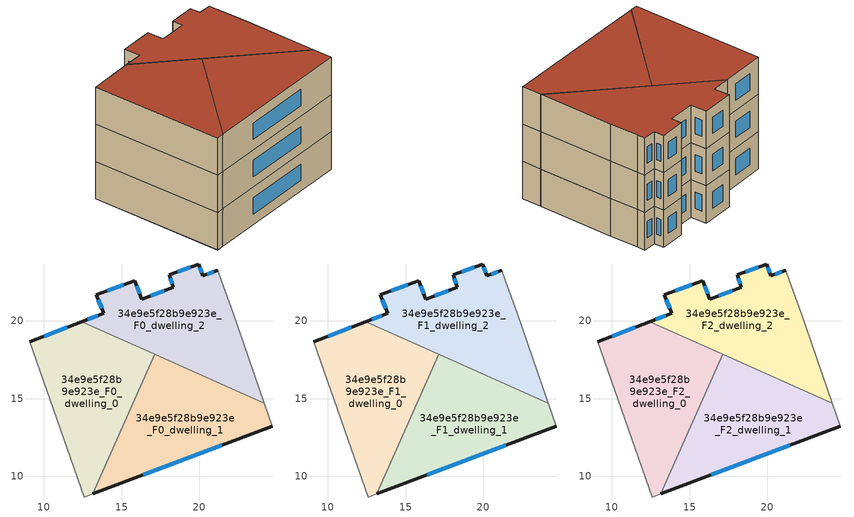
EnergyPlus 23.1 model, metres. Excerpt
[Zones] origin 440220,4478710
34e9e5f28b9e923e_F0_dwelling_0
 floor ground (EU_floor_Construction): 17.15,17.84 13.15,8.88 12.59,8.67 9.1,18.66 12.44,19.94 z0
 wall outside (EU_wall_Construction): 12.45,19.94 9.1,18.66 z0:3
 wall adiabatic (EU_wall_Construction): 9.1,18.66 12.59,8.67 13.15,8.88 z0:3
 wall to 34e9e5f28b9e923e_F0_dwelling_1 (EU_wall_Construction): 13.15,8.88 17.15,17.84 z0:3
 wall to 34e9e5f28b9e923e_F0_dwelling_2 (EU_wall_Construction): 17.15,17.84 12.45,19.94 z0:3
 window (EU_Window_Construction): 11.5,19.58 10.04,19.02 z0.84:2.16
34e9e5f28b9e923e_F0_dwelling_1
 floor ground (EU_floor_Construction): 24.18,14.71 24.69,13.23 13.15,8.88 17.15,17.84 z0
 wall outside (EU_wall_Construction): 13.15,8.88 24.69,13.23 z0:3
 wall adiabatic (EU_wall_Construction): 24.69,13.23 24.18,14.71 z0:3
 wall to 34e9e5f28b9e923e_F0_dwelling_2 (EU_wall_Construction): 24.18,14.71 17.15,17.84 z0:3
 window (EU_Window_Construction): 16.39,10.1 21.45,12.01 z0.84:2.16
34e9e5f28b9e923e_F0_dwelling_2
 floor ground (EU_floor_Construction): 21.41,22.6 22.19,20.5 24.18,14.71 12.44,19.94 13.85,20.48 13.38,21.69 15.83,22.59 16.3,21.4 18.32,22.16 18.08,22.95 19.96,23.66 20.23,22.89 21.2,23.25 z0
 wall outside (EU_wall_Construction): 21.2,23.25 20.23,22.89 19.96,23.66 18.08,22.95 18.32,22.16 16.3,21.4 15.84,22.59 13.39,21.69 13.85,20.48 12.45,19.94 z0:3
 wall adiabatic (EU_wall_Construction): 24.18,14.71 22.19,20.5 21.41,22.6 21.2,23.25 z0:3
 window (EU_Window_Construction): 16.17,21.73 15.97,22.25 / 17.75,21.94 16.87,21.61 / 18.14,22.73 18.25,22.38 / 19.43,23.46 18.6,23.15 / 20.15,23.1 20.03,23.44 / 20.93,23.14 20.5,22.99 / 13.46,20.33 12.84,20.1 / 13.52,21.35 13.72,20.82 / 15.15,22.34 14.07,21.94 z0.84:2.16
34e9e5f28b9e923e_F1_dwelling_0
 floor to 34e9e5f28b9e923e_F0_dwelling_0 (EU_floor_Construction): 17.15,17.84 13.15,8.88 12.59,8.67 9.1,18.66 12.44,19.94 z3
 wall outside (EU_wall_Construction): 12.45,19.94 9.1,18.66 z3:6
 wall adiabatic (EU_wall_Construction): 9.1,18.66 12.59,8.67 13.15,8.88 z3:6
 wall to 34e9e5f28b9e923e_F1_dwelling_1 (EU_wall_Construction): 13.15,8.88 17.15,17.84 z3:6
 wall to 34e9e5f28b9e923e_F1_dwelling_2 (EU_wall_Construction): 17.15,17.84 12.45,19.94 z3:6
 window (EU_Window_Construction): 11.5,19.58 10.04,19.02 z3.84:5.16
34e9e5f28b9e923e_F1_dwelling_1
 floor to 34e9e5f28b9e923e_F0_dwelling_1 (EU_floor_Construction): 24.18,14.71 24.69,13.23 13.15,8.88 17.15,17.84 z3
 wall outside (EU_wall_Construction): 13.15,8.88 24.69,13.23 z3:6
 wall adiabatic (EU_wall_Construction): 24.69,13.23 24.18,14.71 z3:6
 wall to 34e9e5f28b9e923e_F1_dwelling_2 (EU_wall_Construction): 24.18,14.71 17.15,17.84 z3:6
 window (EU_Window_Construction): 16.39,10.1 21.45,12.01 z3.84:5.16
34e9e5f28b9e923e_F1_dwelling_2
 floor to 34e9e5f28b9e923e_F0_dwelling_2 (EU_floor_Construction): 21.41,22.6 22.19,20.5 24.18,14.71 12.44,19.94 13.85,20.48 13.38,21.69 15.83,22.59 16.3,21.4 18.32,22.16 18.08,22.95 19.96,23.66 20.23,22.89 21.2,23.25 z3
 wall outside (EU_wall_Construction): 21.2,23.25 20.23,22.89 19.96,23.66 18.08,22.95 18.32,22.16 16.3,21.4 15.84,22.59 13.39,21.69 13.85,20.48 12.45,19.94 z3:6
 wall adiabatic (EU_wall_Construction): 24.18,14.71 22.19,20.5 21.41,22.6 21.2,23.25 z3:6
 window (EU_Window_Construction): 16.17,21.73 15.97,22.25 / 17.75,21.94 16.87,21.61 / 18.14,22.73 18.25,22.38 / 19.43,23.46 18.6,23.15 / 20.15,23.1 20.03,23.44 / 20.93,23.14 20.5,22.99 / 13.46,20.33 12.84,20.1 / 13.52,21.35 13.72,20.82 / 15.15,22.34 14.07,21.94 z3.84:5.16
34e9e5f28b9e923e_F2_dwelling_0
 floor to 34e9e5f28b9e923e_F1_dwelling_0 (EU_floor_Construction): 17.15,17.84 13.15,8.88 12.59,8.67 9.1,18.66 12.44,19.94 z6
 wall outside (EU_wall_Construction): 12.45,19.94 9.1,18.66 z6:9
 wall adiabatic (EU_wall_Construction): 9.1,18.66 12.59,8.67 13.15,8.88 z6:9
 wall to 34e9e5f28b9e923e_F2_dwelling_1 (EU_wall_Construction): 13.15,8.88 17.15,17.84 z6:9
 wall to 34e9e5f28b9e923e_F2_dwelling_2 (EU_wall_Construction): 17.15,17.84 12.45,19.94 z6:9
 window (EU_Window_Construction): 11.5,19.58 10.04,19.02 z6.84:8.16
 roof outside (EU_roof_Construction): 13.15,8.88 17.15,17.84 12.44,19.94 9.1,18.66 12.59,8.67 z9
34e9e5f28b9e923e_F2_dwelling_1
 floor to 34e9e5f28b9e923e_F1_dwelling_1 (EU_floor_Construction): 24.18,14.71 24.69,13.23 13.15,8.88 17.15,17.84 z6
 wall outside (EU_wall_Construction): 13.15,8.88 24.69,13.23 z6:9
 wall adiabatic (EU_wall_Construction): 24.69,13.23 24.18,14.71 z6:9
 wall to 34e9e5f28b9e923e_F2_dwelling_2 (EU_wall_Construction): 24.18,14.71 17.15,17.84 z6:9
 window (EU_Window_Construction): 16.39,10.1 21.45,12.01 z6.84:8.16
 roof outside (EU_roof_Construction): 24.69,13.23 24.18,14.71 17.15,17.84 13.15,8.88 z9
34e9e5f28b9e923e_F2_dwelling_2
 floor to 34e9e5f28b9e923e_F1_dwelling_2 (EU_floor_Construction): 21.41,22.6 22.19,20.5 24.18,14.71 12.44,19.94 13.85,20.48 13.38,21.69 15.83,22.59 16.3,21.4 18.32,22.16 18.08,22.95 19.96,23.66 20.23,22.89 21.2,23.25 z6
 wall outside (EU_wall_Construction): 21.2,23.25 20.23,22.89 19.96,23.66 18.08,22.95 18.32,22.16 16.3,21.4 15.84,22.59 13.39,21.69 13.85,20.48 12.45,19.94 z6:9
 wall adiabatic (EU_wall_Construction): 24.18,14.71 22.19,20.5 21.41,22.6 21.2,23.25 z6:9
 window (EU_Window_Construction): 16.17,21.73 15.97,22.25 / 17.75,21.94 16.87,21.61 / 18.14,22.73 18.25,22.38 / 19.43,23.46 18.6,23.15 / 20.15,23.1 20.03,23.44 / 20.93,23.14 20.5,22.99 / 13.46,20.33 12.84,20.1 / 13.52,21.35 13.72,20.82 / 15.15,22.34 14.07,21.94 z6.84:8.16
 roof outside (EU_roof_Construction): 24.18,14.71 22.19,20.5 21.41,22.6 21.2,23.25 20.23,22.89 19.96,23.66 18.08,22.95 18.32,22.16 16.3,21.4 15.83,22.59 13.38,21.69 13.85,20.48 12.44,19.94 z9
[Building]
EU S2 Campaign: North Axis=0; Terrain=City; Solar Distribution=FullExterior
[Site:Location]
Madrid: Latitude=40.5; Longitude=-3.5; Time Zone=1; Elevation=609
[SizingPeriod:WeatherFileDays]
AnnualSizingPeriod: Begin Month=1; Begin Day of Month=1; End Month=12; End Day of Month=31; Day of Week for Start Day=Monday; Use Weather File Daylight Saving Period=No; Use Weather File Rain and Snow Indicators=No
[MATERIAL]
EU_InternalMass_Material: Roughness=MediumRough; Thickness=0.1; Conductivity=1; Density=1800; Specific Heat=900; Thermal Absorptance=0.9; Solar Absorptance=0.7; Visible Absorptance=0.7
[MATERIAL:NOMASS] Roughness=MediumRough; Thermal Absorptance=0.9; Solar Absorptance=0.7; Visible Absorptance=0.7
Name | Thermal Resistance
EU_wall_NoMass; EU_roof_NoMass | 2.16768
EU_floor_NoMass | 1.14339
[WINDOWMATERIAL:SIMPLEGLAZINGSYSTEM]
EU_Window_SimpleGlazing: UFactor=3.23888; Solar Heat Gain Coefficient=0.85; Visible Transmittance=0.85
[CONSTRUCTION]
EU_wall_Construction: EU_wall_NoMass
EU_roof_Construction: EU_roof_NoMass
EU_floor_Construction: EU_floor_NoMass
EU_InternalMass_Construction: EU_InternalMass_Material
EU_Window_Construction: EU_Window_SimpleGlazing
[ZONE] Type=1; Multiplier=1; Ceiling Height=autocalculate; Floor Area=autocalculate; Part of Total Floor Area=Yes
Name | Volume
34e9e5f28b9e923e_F0_dwelling_0; 34e9e5f28b9e923e_F1_dwelling_0; 34e9e5f28b9e923e_F2_dwelling_0 | 142.297
34e9e5f28b9e923e_F0_dwelling_1; 34e9e5f28b9e923e_F1_dwelling_1; 34e9e5f28b9e923e_F2_dwelling_1 | 142.267
34e9e5f28b9e923e_F0_dwelling_2; 34e9e5f28b9e923e_F1_dwelling_2; 34e9e5f28b9e923e_F2_dwelling_2 | 142.275
[INTERNALMASS] Construction=EU_InternalMass_Construction
Name | Zone or ZoneList | Surface Area
34e9e5f28b9e923e_F0_dwelling_0_EU_InternalMass | 34e9e5f28b9e923e_F0_dwelling_0 | 47.4323
34e9e5f28b9e923e_F0_dwelling_1_EU_InternalMass | 34e9e5f28b9e923e_F0_dwelling_1 | 47.4238
34e9e5f28b9e923e_F0_dwelling_2_EU_InternalMass | 34e9e5f28b9e923e_F0_dwelling_2 | 47.4253
34e9e5f28b9e923e_F1_dwelling_0_EU_InternalMass | 34e9e5f28b9e923e_F1_dwelling_0 | 47.4323
34e9e5f28b9e923e_F1_dwelling_1_EU_InternalMass | 34e9e5f28b9e923e_F1_dwelling_1 | 47.4238
34e9e5f28b9e923e_F1_dwelling_2_EU_InternalMass | 34e9e5f28b9e923e_F1_dwelling_2 | 47.4253
34e9e5f28b9e923e_F2_dwelling_0_EU_InternalMass | 34e9e5f28b9e923e_F2_dwelling_0 | 47.4323
34e9e5f28b9e923e_F2_dwelling_1_EU_InternalMass | 34e9e5f28b9e923e_F2_dwelling_1 | 47.4238
34e9e5f28b9e923e_F2_dwelling_2_EU_InternalMass | 34e9e5f28b9e923e_F2_dwelling_2 | 47.4253
[OTHEREQUIPMENT] Fuel Type=Electricity; Design Level Calculation Method=Watts/Area; Power per Zone Floor Area=1; Fraction Latent=0; Fraction Radiant=0; Fraction Lost=0; Carbon Dioxide Generation Rate=0; EndUse Subcategory=EU_Step8_InternalGains
Name | Zone or ZoneList or Space or SpaceList | Schedule
EU_Step8_InternalGain_34e9e5f28b9e923e_F0_dwelling_0_f000 | 34e9e5f28b9e923e_F0_dwelling_0 | EU_Step8_GainSchedule_34e9e5f28b9e923e_F0_dwelling_0_f000
EU_Step8_InternalGain_34e9e5f28b9e923e_F0_dwelling_1_f000 | 34e9e5f28b9e923e_F0_dwelling_1 | EU_Step8_GainSchedule_34e9e5f28b9e923e_F0_dwelling_1_f000
EU_Step8_InternalGain_34e9e5f28b9e923e_F0_dwelling_2_f000 | 34e9e5f28b9e923e_F0_dwelling_2 | EU_Step8_GainSchedule_34e9e5f28b9e923e_F0_dwelling_2_f000
EU_Step8_InternalGain_34e9e5f28b9e923e_F1_dwelling_0_f000 | 34e9e5f28b9e923e_F1_dwelling_0 | EU_Step8_GainSchedule_34e9e5f28b9e923e_F1_dwelling_0_f000
EU_Step8_InternalGain_34e9e5f28b9e923e_F1_dwelling_1_f000 | 34e9e5f28b9e923e_F1_dwelling_1 | EU_Step8_GainSchedule_34e9e5f28b9e923e_F1_dwelling_1_f000
EU_Step8_InternalGain_34e9e5f28b9e923e_F1_dwelling_2_f000 | 34e9e5f28b9e923e_F1_dwelling_2 | EU_Step8_GainSchedule_34e9e5f28b9e923e_F1_dwelling_2_f000
EU_Step8_InternalGain_34e9e5f28b9e923e_F2_dwelling_0_f000 | 34e9e5f28b9e923e_F2_dwelling_0 | EU_Step8_GainSchedule_34e9e5f28b9e923e_F2_dwelling_0_f000
EU_Step8_InternalGain_34e9e5f28b9e923e_F2_dwelling_1_f000 | 34e9e5f28b9e923e_F2_dwelling_1 | EU_Step8_GainSchedule_34e9e5f28b9e923e_F2_dwelling_1_f000
EU_Step8_InternalGain_34e9e5f28b9e923e_F2_dwelling_2_f000 | 34e9e5f28b9e923e_F2_dwelling_2 | EU_Step8_GainSchedule_34e9e5f28b9e923e_F2_dwelling_2_f000
[ZONEVENTILATION:DESIGNFLOWRATE] Schedule=EU_AlwaysOn; Design Flow Rate Calculation Method=AirChanges/Hour; Air Changes per Hour=0.480546; Ventilation Type=Natural; Fan Pressure Rise=0; Fan Total Efficiency=1; Constant Term Coefficient=1; Temperature Term Coefficient=0; Velocity Term Coefficient=0; Velocity Squared Term Coefficient=0; Minimum Indoor Temperature=-100; Maximum Indoor Temperature=100; Delta Temperature=-100; Minimum Outdoor Temperature=-100; Maximum Outdoor Temperature=100; Maximum Wind Speed=40
Name | Zone or ZoneList or Space or SpaceList
EU_ConstantAir_34e9e5f28b9e923e_F0_dwelling_0 | 34e9e5f28b9e923e_F0_dwelling_0
EU_ConstantAir_34e9e5f28b9e923e_F0_dwelling_1 | 34e9e5f28b9e923e_F0_dwelling_1
EU_ConstantAir_34e9e5f28b9e923e_F0_dwelling_2 | 34e9e5f28b9e923e_F0_dwelling_2
EU_ConstantAir_34e9e5f28b9e923e_F1_dwelling_0 | 34e9e5f28b9e923e_F1_dwelling_0
EU_ConstantAir_34e9e5f28b9e923e_F1_dwelling_1 | 34e9e5f28b9e923e_F1_dwelling_1
EU_ConstantAir_34e9e5f28b9e923e_F1_dwelling_2 | 34e9e5f28b9e923e_F1_dwelling_2
EU_ConstantAir_34e9e5f28b9e923e_F2_dwelling_0 | 34e9e5f28b9e923e_F2_dwelling_0
EU_ConstantAir_34e9e5f28b9e923e_F2_dwelling_1 | 34e9e5f28b9e923e_F2_dwelling_1
EU_ConstantAir_34e9e5f28b9e923e_F2_dwelling_2 | 34e9e5f28b9e923e_F2_dwelling_2
[HVACTEMPLATE:THERMOSTAT] Constant Heating Setpoint=20; Constant Cooling Setpoint=50
EU_HeatOnly_34e9e5f28b9e923e_F0_dwelling_0; EU_HeatOnly_34e9e5f28b9e923e_F0_dwelling_1; EU_HeatOnly_34e9e5f28b9e923e_F0_dwelling_2; EU_HeatOnly_34e9e5f28b9e923e_F1_dwelling_0; EU_HeatOnly_34e9e5f28b9e923e_F1_dwelling_1; EU_HeatOnly_34e9e5f28b9e923e_F1_dwelling_2; EU_HeatOnly_34e9e5f28b9e923e_F2_dwelling_0; EU_HeatOnly_34e9e5f28b9e923e_F2_dwelling_1; EU_HeatOnly_34e9e5f28b9e923e_F2_dwelling_2
[HVACTEMPLATE:ZONE:IDEALLOADSAIRSYSTEM] System Availability Schedule=EU_AlwaysOn; Maximum Heating Supply Air Temperature=50; Minimum Cooling Supply Air Temperature=13; Maximum Heating Supply Air Humidity Ratio=0.0156; Minimum Cooling Supply Air Humidity Ratio=0.0077; Heating Limit=NoLimit; Cooling Limit=NoLimit; Heating Availability Schedule=EU_AlwaysOn; Cooling Availability Schedule=EU_CoolingOff; Dehumidification Control Type=ConstantSensibleHeatRatio; Cooling Sensible Heat Ratio=0.7; Dehumidification Setpoint=60; Humidification Control Type=None; Humidification Setpoint=30; Outdoor Air Method=None; Outdoor Air Flow Rate per Person=0.00944; Outdoor Air Flow Rate per Zone Floor Area=0; Outdoor Air Flow Rate per Zone=0; Demand Controlled Ventilation Type=None; Outdoor Air Economizer Type=NoEconomizer; Heat Recovery Type=None; Sensible Heat Recovery Effectiveness=0.7; Latent Heat Recovery Effectiveness=0.65
Name | Template Thermostat
34e9e5f28b9e923e_F0_dwelling_0 | EU_HeatOnly_34e9e5f28b9e923e_F0_dwelling_0
34e9e5f28b9e923e_F0_dwelling_1 | EU_HeatOnly_34e9e5f28b9e923e_F0_dwelling_1
34e9e5f28b9e923e_F0_dwelling_2 | EU_HeatOnly_34e9e5f28b9e923e_F0_dwelling_2
34e9e5f28b9e923e_F1_dwelling_0 | EU_HeatOnly_34e9e5f28b9e923e_F1_dwelling_0
34e9e5f28b9e923e_F1_dwelling_1 | EU_HeatOnly_34e9e5f28b9e923e_F1_dwelling_1
34e9e5f28b9e923e_F1_dwelling_2 | EU_HeatOnly_34e9e5f28b9e923e_F1_dwelling_2
34e9e5f28b9e923e_F2_dwelling_0 | EU_HeatOnly_34e9e5f28b9e923e_F2_dwelling_0
34e9e5f28b9e923e_F2_dwelling_1 | EU_HeatOnly_34e9e5f28b9e923e_F2_dwelling_1
34e9e5f28b9e923e_F2_dwelling_2 | EU_HeatOnly_34e9e5f28b9e923e_F2_dwelling_2
[SIZING:ZONE] Zone Cooling Design Supply Air Temperature Input Method=SupplyAirTemperature; Zone Cooling Design Supply Air Temperature=13; Zone Heating Design Supply Air Temperature Input Method=SupplyAirTemperature; Zone Heating Design Supply Air Temperature=50; Zone Cooling Design Supply Air Humidity Ratio=0.008; Zone Heating Design Supply Air Humidity Ratio=0.008; Cooling Design Air Flow Method=DesignDay; Cooling Design Air Flow Rate=0; Cooling Minimum Air Flow per Zone Floor Area=0.000762; Cooling Minimum Air Flow=0; Cooling Minimum Air Flow Fraction=0.2; Heating Design Air Flow Method=DesignDay; Heating Design Air Flow Rate=0; Heating Maximum Air Flow per Zone Floor Area=0.002032; Heating Maximum Air Flow=0.141576; Heating Maximum Air Flow Fraction=0.3; Account for Dedicated Outdoor Air System=No; Dedicated Outdoor Air System Control Strategy=NeutralSupplyAir; Dedicated Outdoor Air Low Setpoint Temperature for Design=autosize; Dedicated Outdoor Air High Setpoint Temperature for Design=autosize; Zone Load Sizing Method=Sensible Load Only No Latent Load; Zone Latent Cooling Design Supply Air Humidity Ratio Input Method=HumidityRatioDifference; Zone Cooling Design Supply Air Humidity Ratio Difference=0.005; Zone Latent Heating Design Supply Air Humidity Ratio Input Method=HumidityRatioDifference; Zone Humidification Design Supply Air Humidity Ratio Difference=0.005
34e9e5f28b9e923e_F0_dwelling_0; 34e9e5f28b9e923e_F0_dwelling_1; 34e9e5f28b9e923e_F0_dwelling_2; 34e9e5f28b9e923e_F1_dwelling_0; 34e9e5f28b9e923e_F1_dwelling_1; 34e9e5f28b9e923e_F1_dwelling_2; 34e9e5f28b9e923e_F2_dwelling_0; 34e9e5f28b9e923e_F2_dwelling_1; 34e9e5f28b9e923e_F2_dwelling_2
[SCHEDULE:CONSTANT]
Name | Hourly Value
EU_AlwaysOn | 1
EU_CoolingOff | 0
[SCHEDULE:FILE] Column Number=1; Rows to Skip at Top=0; Number of Hours of Data=8760; Column Separator=Comma; Interpolate to Timestep=No; Minutes per Item=60; Adjust Schedule for Daylight Savings=Yes
Name | File
EU_Step8_GainSchedule_34e9e5f28b9e923e_F0_dwelling_0_f000 | ../../schedules/34e9e5f28b9e923e/34e9e5f28b9e923e_F0_dwelling_0_f000_gain.csv
EU_Step8_GainSchedule_34e9e5f28b9e923e_F0_dwelling_1_f000 | ../../schedules/34e9e5f28b9e923e/34e9e5f28b9e923e_F0_dwelling_1_f000_gain.csv
EU_Step8_GainSchedule_34e9e5f28b9e923e_F0_dwelling_2_f000 | ../../schedules/34e9e5f28b9e923e/34e9e5f28b9e923e_F0_dwelling_2_f000_gain.csv
EU_Step8_GainSchedule_34e9e5f28b9e923e_F1_dwelling_0_f000 | ../../schedules/34e9e5f28b9e923e/34e9e5f28b9e923e_F1_dwelling_0_f000_gain.csv
EU_Step8_GainSchedule_34e9e5f28b9e923e_F1_dwelling_1_f000 | ../../schedules/34e9e5f28b9e923e/34e9e5f28b9e923e_F1_dwelling_1_f000_gain.csv
EU_Step8_GainSchedule_34e9e5f28b9e923e_F1_dwelling_2_f000 | ../../schedules/34e9e5f28b9e923e/34e9e5f28b9e923e_F1_dwelling_2_f000_gain.csv
EU_Step8_GainSchedule_34e9e5f28b9e923e_F2_dwelling_0_f000 | ../../schedules/34e9e5f28b9e923e/34e9e5f28b9e923e_F2_dwelling_0_f000_gain.csv
EU_Step8_GainSchedule_34e9e5f28b9e923e_F2_dwelling_1_f000 | ../../schedules/34e9e5f28b9e923e/34e9e5f28b9e923e_F2_dwelling_1_f000_gain.csv
EU_Step8_GainSchedule_34e9e5f28b9e923e_F2_dwelling_2_f000 | ../../schedules/34e9e5f28b9e923e/34e9e5f28b9e923e_F2_dwelling_2_f000_gain.csv
